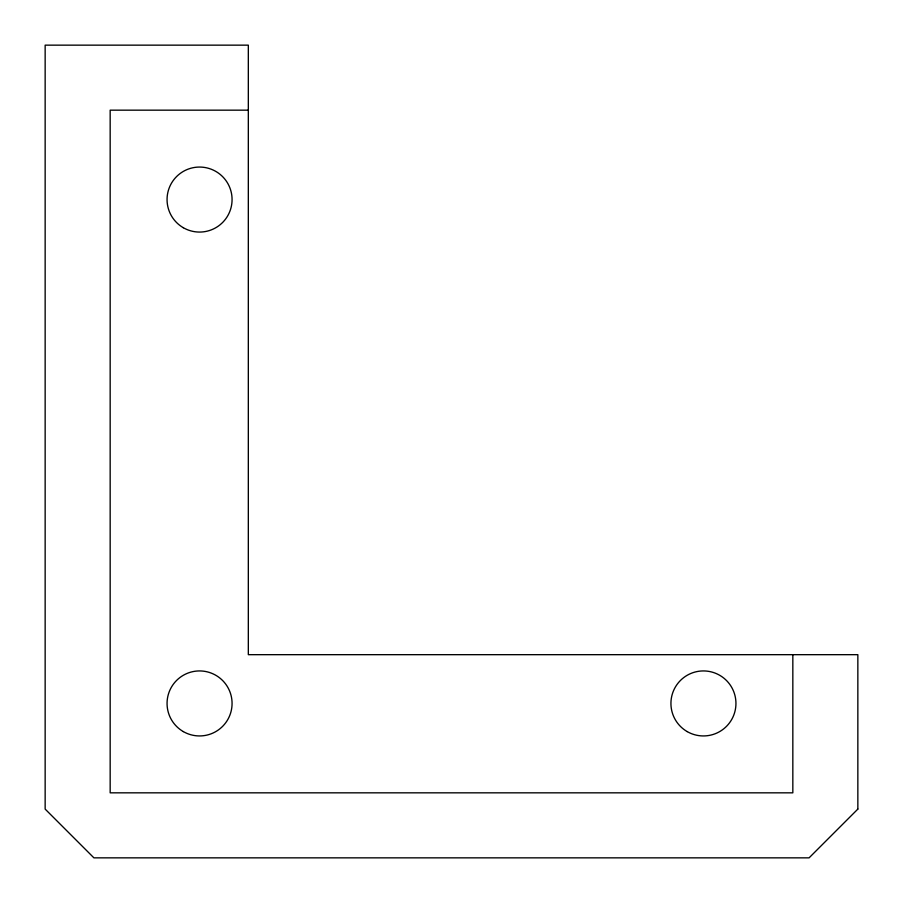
<?xml version="1.0" encoding="UTF-8"?>
<svg xmlns="http://www.w3.org/2000/svg" width="903" height="903" viewBox="0 0 903 903"><rect width="100%" height="100%" fill="white"/><g stroke="black" fill="none" stroke-linecap="round" stroke-linejoin="round"><path stroke-width="1.35" d="M248.325 110.166L110.166 110.166L110.166 792.834L792.834 792.834L792.834 654.675M857.85 809.088L809.088 857.85L93.912 857.85L45.15 809.088L45.15 45.15L248.325 45.15L248.325 654.675L857.85 654.675L857.85 809.088M183.309 731.588A32.508 32.508 0 0 0 232.071 703.437A32.508 32.508 0 0 0 183.309 675.286A32.508 32.508 0 0 0 183.309 731.588M183.309 227.714A32.508 32.508 0 0 0 232.071 199.563A32.508 32.508 0 0 0 183.309 171.412A32.508 32.508 0 0 0 183.309 227.714M687.183 731.588A32.508 32.508 0 0 0 735.945 703.437A32.508 32.508 0 0 0 687.183 675.286A32.508 32.508 0 0 0 687.183 731.588"/></g></svg>
